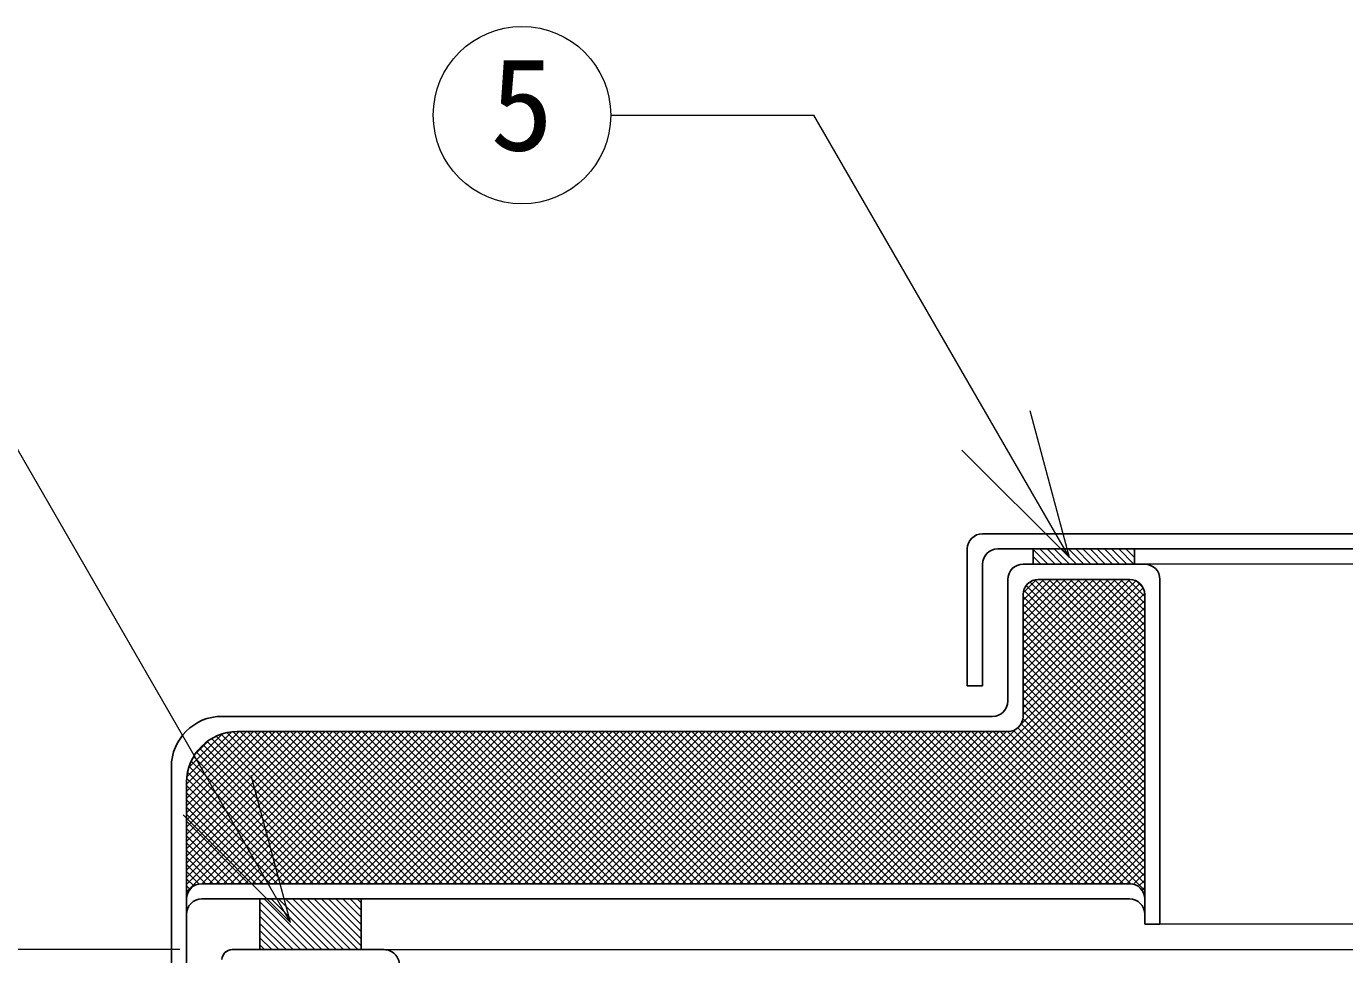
# Model space of a CAD drawing. Units: millimetres, scale not verified. Extents: x -2123 to 1927, y -1358 to 1452.
# Drawn here: x -461.4 to -201.4, y -74.1 to 109 of the extents above; entities that cross this region are included whole.
import ezdxf
from ezdxf.enums import TextEntityAlignment as Align

# ---------------------------------------------------------------- set-up
doc = ezdxf.new("R2010")
doc.units = ezdxf.units.MM
doc.header["$LTSCALE"] = 10
doc.linetypes.add('CHAIN1', pattern=[8, 5, -1, 1, -1])
doc.layers.add('0-0', color=4, linetype='Continuous', lineweight=9)
doc.styles.add('ＭＳ ゴシック', font='')
doc.styles.get('ＭＳ ゴシック').set_extended_font_data('MS Gothic')

msp = doc.modelspace()

# ---------------------------------------------------------------- linework, layer by layer
at = {"layer": '0-0', "color": 7, "lineweight": 18}
for p, q in [((-346.14, 91.46), (-306.05, 91.46)), ((-255.67, 4.2), (-306.05, 91.46)), ((-409.29, -67.74), (-469.69, 36.88)), ((-255.67, 4.2), (-263.43, 33.18)), ((-255.67, 4.2), (-276.88, 25.41)), ((-409.29, -67.74), (-417.05, -38.76)), ((-409.29, -67.74), (-430.5, -46.53))]:
    msp.add_line(p, q, dxfattribs=at)
at = {"layer": '0-0', "color": 5, "lineweight": 25}
for p, q in [((-272.8, 8.91), (-148.34, 8.91)), ((-269.8, 5.91), (-148.76, 5.91)), ((-262.8, 5.91), (-262.8, 2.91)), ((-242.8, 5.91), (-242.8, 2.91)), ((-272.8, 2.91), (-272.8, -21.09)), ((-240.8, 2.91), (-264.8, 2.91)), ((-267.8, -24.09), (-267.8, -0.09)), ((-261.8, -0.09), (-243.8, -0.09)), ((-237.8, -0.09), (-237.8, -67.84)), ((-264.8, -27.09), (-264.8, -3.09)), ((-240.8, -3.09), (-240.8, -68.09)), ((-270.8, -27.09), (-422.8, -27.09)), ((-267.8, -30.09), (-419.8, -30.09)), ((-432.8, -37.09), (-432.8, -112.09)), ((-429.8, -40.09), (-429.8, -112.09)), ((-426.8, -60.09), (-243.8, -60.09)), ((-426.8, -63.09), (-243.8, -63.09)), ((-415.33, -63.09), (-415.33, -73.09)), ((-395.33, -63.09), (-395.33, -73.09)), ((-237.8, -68.09), (-240.8, -68.09)), ((-420.83, -73.09), (-390.84, -73.09))]:
    msp.add_line(p, q, dxfattribs=at)
at = {"layer": '0-0'}
for p, q in [((-262.8, 5.82), (-259.89, 2.91)), ((-261.48, 5.91), (-258.48, 2.91)), ((-260.06, 5.91), (-257.06, 2.91)), ((-258.65, 5.91), (-255.65, 2.91)), ((-257.23, 5.91), (-254.23, 2.91)), ((-255.82, 5.91), (-252.82, 2.91)), ((-254.41, 5.91), (-251.41, 2.91)), ((-252.99, 5.91), (-249.99, 2.91)), ((-251.58, 5.91), (-248.58, 2.91)), ((-250.16, 5.91), (-247.16, 2.91)), ((-248.75, 5.91), (-245.75, 2.91)), ((-247.33, 5.91), (-244.33, 2.91)), ((-245.92, 5.91), (-242.92, 2.91)), ((-244.51, 5.91), (-242.8, 4.21)), ((-243.09, 5.91), (-242.8, 5.62)), ((-262.8, 4.41), (-261.31, 2.91)), ((-262.8, 3), (-262.72, 2.91)), ((-149.19, 2.91), (-240.8, 2.91)), ((-264.8, -21.15), (-243.74, -0.09)), ((-264.8, -19.73), (-245.15, -0.09)), ((-264.8, -18.32), (-246.57, -0.09)), ((-264.8, -16.9), (-247.98, -0.09)), ((-264.8, -15.49), (-249.4, -0.09)), ((-264.8, -14.08), (-250.81, -0.09)), ((-264.8, -12.66), (-252.23, -0.09)), ((-264.8, -11.25), (-253.64, -0.09)), ((-264.8, -9.83), (-255.05, -0.09)), ((-264.8, -8.42), (-256.47, -0.09)), ((-264.8, -7.01), (-257.88, -0.09)), ((-264.8, -5.59), (-259.3, -0.09)), ((-264.8, -4.18), (-260.71, -0.09)), ((-264.8, -22.56), (-242.58, -0.34)), ((-264.8, -23.98), (-241.74, -0.91)), ((-264.8, -25.39), (-241.13, -1.72)), ((-264.78, -2.74), (-262.15, -0.11)), ((-264.67, -2.21), (-240.8, -26.08)), ((-264.19, -1.27), (-240.8, -24.66)), ((-263.46, -0.59), (-240.8, -23.25)), ((-262.47, -0.16), (-240.8, -21.83)), ((-261.13, -0.09), (-240.8, -20.42)), ((-259.72, -0.09), (-240.8, -19)), ((-258.31, -0.09), (-240.8, -17.59)), ((-256.89, -0.09), (-240.8, -16.18)), ((-255.48, -0.09), (-240.8, -14.76)), ((-254.06, -0.09), (-240.8, -13.35)), ((-252.65, -0.09), (-240.8, -11.93)), ((-251.23, -0.09), (-240.8, -10.52)), ((-249.82, -0.09), (-240.8, -9.11)), ((-248.41, -0.09), (-240.8, -7.69)), ((-246.99, -0.09), (-240.8, -6.28)), ((-245.58, -0.09), (-240.8, -4.86)), ((-244.16, -0.09), (-240.8, -3.45)), ((-242.4, -0.43), (-241.15, -1.69)), ((-265.25, -28.67), (-240.8, -4.22)), ((-264.8, -26.8), (-240.81, -2.82)), ((-264.8, -3.49), (-240.8, -27.49)), ((-264.8, -4.9), (-240.8, -28.9)), ((-295.26, -60.09), (-240.8, -5.63)), ((-293.84, -60.09), (-240.8, -7.05)), ((-264.8, -6.32), (-240.8, -30.32)), ((-264.8, -7.73), (-240.8, -31.73)), ((-292.43, -60.09), (-240.8, -8.46)), ((-291.01, -60.09), (-240.8, -9.88)), ((-264.8, -9.15), (-240.8, -33.15)), ((-289.6, -60.09), (-240.8, -11.29)), ((-288.18, -60.09), (-240.8, -12.7)), ((-264.8, -10.56), (-240.8, -34.56)), ((-264.8, -11.98), (-240.8, -35.98)), ((-286.77, -60.09), (-240.8, -14.12)), ((-285.36, -60.09), (-240.8, -15.53)), ((-264.8, -13.39), (-240.8, -37.39)), ((-264.8, -14.8), (-240.8, -38.8)), ((-283.94, -60.09), (-240.8, -16.95)), ((-264.8, -16.22), (-240.8, -40.22)), ((-264.8, -17.63), (-240.8, -41.63)), ((-282.53, -60.09), (-240.8, -18.36)), ((-281.11, -60.09), (-240.8, -19.77)), ((-264.8, -19.05), (-240.8, -43.05)), ((-264.8, -20.46), (-240.8, -44.46)), ((-279.7, -60.09), (-240.8, -21.19)), ((-278.28, -60.09), (-240.8, -22.6)), ((-264.8, -21.87), (-240.8, -45.87)), ((-264.8, -23.29), (-240.8, -47.29)), ((-276.87, -60.09), (-240.8, -24.02)), ((-275.46, -60.09), (-240.8, -25.43)), ((-264.8, -24.7), (-240.8, -48.7)), ((-274.04, -60.09), (-240.8, -26.85)), ((-272.63, -60.09), (-240.8, -28.26)), ((-265.19, -28.56), (-240.8, -52.95)), ((-264.83, -27.5), (-240.8, -51.53)), ((-264.8, -26.12), (-240.8, -50.12)), ((-429.8, -61.7), (-398.19, -30.09)), ((-429.8, -60.28), (-399.61, -30.09)), ((-429.8, -58.87), (-401.02, -30.09)), ((-429.8, -57.45), (-402.43, -30.09)), ((-429.8, -56.04), (-403.85, -30.09)), ((-429.8, -54.63), (-405.26, -30.09)), ((-429.8, -53.21), (-406.68, -30.09)), ((-429.8, -51.8), (-408.09, -30.09)), ((-429.8, -50.38), (-409.51, -30.09)), ((-429.8, -48.97), (-410.92, -30.09)), ((-429.8, -47.55), (-412.33, -30.09)), ((-429.8, -46.14), (-413.75, -30.09)), ((-429.8, -44.73), (-415.16, -30.09)), ((-429.8, -43.31), (-416.58, -30.09)), ((-429.8, -41.9), (-417.99, -30.09)), ((-429.8, -40.48), (-419.4, -30.09)), ((-429.74, -39.01), (-420.88, -30.14)), ((-429.39, -37.24), (-422.65, -30.5)), ((-426.78, -60.09), (-396.78, -30.09)), ((-425.36, -60.09), (-395.36, -30.09)), ((-423.97, -31), (-394.88, -60.09)), ((-423.95, -60.09), (-393.95, -30.09)), ((-422.96, -30.6), (-393.47, -60.09)), ((-422.53, -60.09), (-392.53, -30.09)), ((-421.84, -30.3), (-392.05, -60.09)), ((-421.12, -60.09), (-391.12, -30.09)), ((-420.61, -30.12), (-390.64, -60.09)), ((-419.71, -60.09), (-389.71, -30.09)), ((-419.22, -30.09), (-389.22, -60.09)), ((-418.29, -60.09), (-388.29, -30.09)), ((-417.81, -30.09), (-387.81, -60.09)), ((-416.88, -60.09), (-386.88, -30.09)), ((-416.4, -30.09), (-386.4, -60.09)), ((-415.46, -60.09), (-385.46, -30.09)), ((-414.98, -30.09), (-384.98, -60.09)), ((-414.05, -60.09), (-384.05, -30.09)), ((-413.57, -30.09), (-383.57, -60.09)), ((-412.64, -60.09), (-382.64, -30.09)), ((-412.15, -30.09), (-382.15, -60.09)), ((-411.22, -60.09), (-381.22, -30.09)), ((-410.74, -30.09), (-380.74, -60.09)), ((-409.81, -60.09), (-379.81, -30.09)), ((-409.32, -30.09), (-379.32, -60.09)), ((-408.39, -60.09), (-378.39, -30.09)), ((-407.91, -30.09), (-377.91, -60.09)), ((-406.98, -60.09), (-376.98, -30.09)), ((-406.5, -30.09), (-376.5, -60.09)), ((-405.56, -60.09), (-375.56, -30.09)), ((-405.08, -30.09), (-375.08, -60.09)), ((-404.15, -60.09), (-374.15, -30.09)), ((-403.67, -30.09), (-373.67, -60.09)), ((-402.74, -60.09), (-372.74, -30.09)), ((-402.25, -30.09), (-372.25, -60.09)), ((-401.32, -60.09), (-371.32, -30.09)), ((-400.84, -30.09), (-370.84, -60.09)), ((-399.91, -60.09), (-369.91, -30.09)), ((-399.43, -30.09), (-369.43, -60.09)), ((-398.49, -60.09), (-368.49, -30.09)), ((-398.01, -30.09), (-368.01, -60.09)), ((-397.08, -60.09), (-367.08, -30.09)), ((-396.6, -30.09), (-366.6, -60.09)), ((-395.66, -60.09), (-365.66, -30.09)), ((-395.18, -30.09), (-365.18, -60.09)), ((-394.25, -60.09), (-364.25, -30.09)), ((-393.77, -30.09), (-363.77, -60.09)), ((-392.84, -60.09), (-362.84, -30.09)), ((-392.35, -30.09), (-362.35, -60.09)), ((-391.42, -60.09), (-361.42, -30.09)), ((-390.94, -30.09), (-360.94, -60.09)), ((-390.01, -60.09), (-360.01, -30.09)), ((-389.53, -30.09), (-359.53, -60.09)), ((-388.59, -60.09), (-358.59, -30.09)), ((-388.11, -30.09), (-358.11, -60.09)), ((-387.18, -60.09), (-357.18, -30.09)), ((-386.7, -30.09), (-356.7, -60.09)), ((-385.76, -60.09), (-355.76, -30.09)), ((-385.28, -30.09), (-355.28, -60.09)), ((-384.35, -60.09), (-354.35, -30.09)), ((-383.87, -30.09), (-353.87, -60.09)), ((-382.94, -60.09), (-352.94, -30.09)), ((-382.45, -30.09), (-352.45, -60.09)), ((-381.52, -60.09), (-351.52, -30.09)), ((-381.04, -30.09), (-351.04, -60.09)), ((-380.11, -60.09), (-350.11, -30.09)), ((-379.63, -30.09), (-349.63, -60.09)), ((-378.69, -60.09), (-348.69, -30.09)), ((-378.21, -30.09), (-348.21, -60.09)), ((-377.28, -60.09), (-347.28, -30.09)), ((-376.8, -30.09), (-346.8, -60.09)), ((-375.87, -60.09), (-345.87, -30.09)), ((-375.38, -30.09), (-345.38, -60.09)), ((-374.45, -60.09), (-344.45, -30.09)), ((-373.97, -30.09), (-343.97, -60.09)), ((-373.04, -60.09), (-343.04, -30.09)), ((-372.56, -30.09), (-342.56, -60.09)), ((-371.62, -60.09), (-341.62, -30.09)), ((-371.14, -30.09), (-341.14, -60.09)), ((-370.21, -60.09), (-340.21, -30.09)), ((-369.73, -30.09), (-339.73, -60.09)), ((-368.79, -60.09), (-338.79, -30.09)), ((-368.31, -30.09), (-338.31, -60.09)), ((-367.38, -60.09), (-337.38, -30.09)), ((-366.9, -30.09), (-336.9, -60.09)), ((-365.97, -60.09), (-335.97, -30.09)), ((-365.48, -30.09), (-335.48, -60.09)), ((-364.55, -60.09), (-334.55, -30.09)), ((-364.07, -30.09), (-334.07, -60.09)), ((-363.14, -60.09), (-333.14, -30.09)), ((-362.66, -30.09), (-332.66, -60.09)), ((-361.72, -60.09), (-331.72, -30.09)), ((-361.24, -30.09), (-331.24, -60.09)), ((-360.31, -60.09), (-330.31, -30.09)), ((-359.83, -30.09), (-329.83, -60.09)), ((-358.89, -60.09), (-328.89, -30.09)), ((-358.41, -30.09), (-328.41, -60.09)), ((-357.48, -60.09), (-327.48, -30.09)), ((-357, -30.09), (-327, -60.09)), ((-356.07, -60.09), (-326.07, -30.09)), ((-355.58, -30.09), (-325.58, -60.09)), ((-354.65, -60.09), (-324.65, -30.09)), ((-354.17, -30.09), (-324.17, -60.09)), ((-353.24, -60.09), (-323.24, -30.09)), ((-352.76, -30.09), (-322.76, -60.09)), ((-351.82, -60.09), (-321.82, -30.09)), ((-351.34, -30.09), (-321.34, -60.09)), ((-350.41, -60.09), (-320.41, -30.09)), ((-349.93, -30.09), (-319.93, -60.09)), ((-349, -60.09), (-319, -30.09)), ((-348.51, -30.09), (-318.51, -60.09)), ((-347.58, -60.09), (-317.58, -30.09)), ((-347.1, -30.09), (-317.1, -60.09)), ((-346.17, -60.09), (-316.17, -30.09)), ((-345.68, -30.09), (-315.68, -60.09)), ((-344.75, -60.09), (-314.75, -30.09)), ((-344.27, -30.09), (-314.27, -60.09)), ((-343.34, -60.09), (-313.34, -30.09)), ((-342.86, -30.09), (-312.86, -60.09)), ((-341.92, -60.09), (-311.92, -30.09)), ((-341.44, -30.09), (-311.44, -60.09)), ((-340.51, -60.09), (-310.51, -30.09)), ((-340.03, -30.09), (-310.03, -60.09)), ((-339.1, -60.09), (-309.1, -30.09)), ((-338.61, -30.09), (-308.61, -60.09)), ((-337.68, -60.09), (-307.68, -30.09)), ((-337.2, -30.09), (-307.2, -60.09)), ((-336.27, -60.09), (-306.27, -30.09)), ((-335.79, -30.09), (-305.79, -60.09)), ((-334.85, -60.09), (-304.85, -30.09)), ((-334.37, -30.09), (-304.37, -60.09)), ((-333.44, -60.09), (-303.44, -30.09)), ((-332.96, -30.09), (-302.96, -60.09)), ((-332.02, -60.09), (-302.02, -30.09)), ((-331.54, -30.09), (-301.54, -60.09)), ((-330.61, -60.09), (-300.61, -30.09)), ((-330.13, -30.09), (-300.13, -60.09)), ((-329.2, -60.09), (-299.2, -30.09)), ((-328.71, -30.09), (-298.71, -60.09)), ((-327.78, -60.09), (-297.78, -30.09)), ((-327.3, -30.09), (-297.3, -60.09)), ((-326.37, -60.09), (-296.37, -30.09)), ((-325.89, -30.09), (-295.89, -60.09)), ((-324.95, -60.09), (-294.95, -30.09)), ((-324.47, -30.09), (-294.47, -60.09)), ((-323.54, -60.09), (-293.54, -30.09)), ((-323.06, -30.09), (-293.06, -60.09)), ((-322.13, -60.09), (-292.13, -30.09)), ((-321.64, -30.09), (-291.64, -60.09)), ((-320.71, -60.09), (-290.71, -30.09)), ((-320.23, -30.09), (-290.23, -60.09)), ((-319.3, -60.09), (-289.3, -30.09)), ((-318.81, -30.09), (-288.81, -60.09)), ((-317.88, -60.09), (-287.88, -30.09)), ((-317.4, -30.09), (-287.4, -60.09)), ((-316.47, -60.09), (-286.47, -30.09)), ((-315.99, -30.09), (-285.99, -60.09)), ((-315.05, -60.09), (-285.05, -30.09)), ((-314.57, -30.09), (-284.57, -60.09)), ((-313.64, -60.09), (-283.64, -30.09)), ((-313.16, -30.09), (-283.16, -60.09)), ((-312.23, -60.09), (-282.23, -30.09)), ((-311.74, -30.09), (-281.74, -60.09)), ((-310.81, -60.09), (-280.81, -30.09)), ((-310.33, -30.09), (-280.33, -60.09)), ((-309.4, -60.09), (-279.4, -30.09)), ((-308.92, -30.09), (-278.92, -60.09)), ((-307.98, -60.09), (-277.98, -30.09)), ((-307.5, -30.09), (-277.5, -60.09)), ((-306.57, -60.09), (-276.57, -30.09)), ((-306.09, -30.09), (-276.09, -60.09)), ((-305.15, -60.09), (-275.15, -30.09)), ((-304.67, -30.09), (-274.67, -60.09)), ((-303.74, -60.09), (-273.74, -30.09)), ((-303.26, -30.09), (-273.26, -60.09)), ((-302.33, -60.09), (-272.33, -30.09)), ((-301.84, -30.09), (-271.84, -60.09)), ((-300.91, -60.09), (-270.91, -30.09)), ((-300.43, -30.09), (-270.43, -60.09)), ((-299.5, -60.09), (-269.5, -30.09)), ((-299.02, -30.09), (-269.02, -60.09)), ((-298.08, -60.09), (-268.08, -30.09)), ((-297.6, -30.09), (-267.6, -60.09)), ((-296.67, -60.09), (-266.22, -29.63)), ((-296.19, -30.09), (-266.19, -60.09)), ((-294.77, -30.09), (-264.77, -60.09)), ((-293.36, -30.09), (-263.36, -60.09)), ((-291.94, -30.09), (-261.94, -60.09)), ((-290.53, -30.09), (-260.53, -60.09)), ((-289.12, -30.09), (-259.12, -60.09)), ((-287.7, -30.09), (-257.7, -60.09)), ((-286.29, -30.09), (-256.29, -60.09)), ((-284.87, -30.09), (-254.87, -60.09)), ((-283.46, -30.09), (-253.46, -60.09)), ((-282.05, -30.09), (-252.05, -60.09)), ((-280.63, -30.09), (-250.63, -60.09)), ((-279.22, -30.09), (-249.22, -60.09)), ((-277.8, -30.09), (-247.8, -60.09)), ((-276.39, -30.09), (-246.39, -60.09)), ((-274.97, -30.09), (-244.97, -60.09)), ((-273.56, -30.09), (-243.55, -60.1)), ((-272.15, -30.09), (-240.8, -61.43)), ((-271.21, -60.09), (-240.8, -29.67)), ((-270.73, -30.09), (-240.8, -60.02)), ((-269.8, -60.09), (-240.8, -31.09)), ((-269.32, -30.09), (-240.8, -58.6)), ((-267.9, -30.09), (-240.8, -57.19)), ((-266.7, -29.88), (-240.8, -55.77)), ((-265.82, -29.34), (-240.8, -54.36)), ((-428.16, -34.6), (-425.28, -31.72)), ((-427.23, -33.39), (-400.54, -60.09)), ((-426.53, -32.68), (-399.12, -60.09)), ((-425.75, -32.05), (-397.71, -60.09)), ((-424.9, -31.48), (-396.3, -60.09)), ((-268.39, -60.09), (-240.8, -32.5)), ((-428.91, -35.96), (-404.78, -60.09)), ((-428.43, -35.03), (-403.37, -60.09)), ((-427.87, -34.17), (-401.95, -60.09)), ((-266.97, -60.09), (-240.8, -33.92)), ((-265.56, -60.09), (-240.8, -35.33)), ((-429.6, -38.09), (-407.61, -60.09)), ((-429.31, -36.98), (-406.19, -60.09)), ((-264.14, -60.09), (-240.8, -36.75)), ((-262.73, -60.09), (-240.8, -38.16)), ((-429.8, -40.72), (-410.44, -60.09)), ((-429.77, -39.34), (-409.02, -60.09)), ((-261.31, -60.09), (-240.8, -39.57)), ((-259.9, -60.09), (-240.8, -40.99)), ((-429.8, -42.14), (-411.85, -60.09)), ((-429.8, -43.55), (-413.27, -60.09)), ((-258.49, -60.09), (-240.8, -42.4)), ((-257.07, -60.09), (-240.8, -43.82)), ((-429.8, -44.97), (-414.68, -60.09)), ((-429.8, -46.38), (-416.09, -60.09)), ((-255.66, -60.09), (-240.8, -45.23)), ((-254.24, -60.09), (-240.8, -46.64)), ((-429.8, -47.79), (-417.51, -60.09)), ((-429.8, -49.21), (-418.92, -60.09)), ((-252.83, -60.09), (-240.8, -48.06)), ((-429.8, -50.62), (-420.34, -60.09)), ((-251.41, -60.09), (-240.8, -49.47)), ((-250, -60.09), (-240.8, -50.89)), ((-429.8, -52.04), (-421.75, -60.09)), ((-429.8, -53.45), (-423.17, -60.09)), ((-248.59, -60.09), (-240.8, -52.3)), ((-247.17, -60.09), (-240.8, -53.72)), ((-429.8, -54.86), (-424.58, -60.09)), ((-429.8, -56.28), (-425.99, -60.09)), ((-245.76, -60.09), (-240.8, -55.13)), ((-244.34, -60.09), (-240.8, -56.54)), ((-429.8, -57.69), (-427.36, -60.14)), ((-429.8, -59.11), (-428.38, -60.53)), ((-243.03, -60.19), (-240.8, -57.96)), ((-242.07, -60.64), (-240.8, -59.37)), ((-429.8, -60.52), (-429.13, -61.19)), ((-429.8, -61.94), (-429.64, -62.1)), ((-241.36, -61.34), (-240.8, -60.79)), ((-240.9, -62.3), (-240.8, -62.2)), ((-415.33, -63.68), (-405.92, -73.09)), ((-414.51, -63.09), (-404.51, -73.09)), ((-413.09, -63.09), (-403.09, -73.09)), ((-411.68, -63.09), (-401.68, -73.09)), ((-410.27, -63.09), (-400.27, -73.09)), ((-408.85, -63.09), (-398.85, -73.09)), ((-407.44, -63.09), (-397.44, -73.09)), ((-406.02, -63.09), (-396.02, -73.09)), ((-404.61, -63.09), (-395.33, -72.36)), ((-403.19, -63.09), (-395.33, -70.95)), ((-401.78, -63.09), (-395.33, -69.53)), ((-400.37, -63.09), (-395.33, -68.12)), ((-398.95, -63.09), (-395.33, -66.71)), ((-397.54, -63.09), (-395.33, -65.29)), ((-396.12, -63.09), (-395.33, -63.88)), ((-240.81, -62.83), (-240.8, -62.85)), ((-415.33, -65.09), (-407.34, -73.09)), ((-415.33, -66.5), (-408.75, -73.09)), ((-415.33, -67.92), (-410.17, -73.09)), ((-415.33, -69.33), (-411.58, -73.09)), ((-163.94, -68.09), (-237.8, -68.09)), ((-415.33, -70.75), (-412.99, -73.09)), ((-415.33, -72.16), (-414.41, -73.09)), ((-390.84, -73.09), (-165.94, -73.09))]:
    msp.add_line(p, q, dxfattribs=at)
at = {"layer": '0-0', "linetype": 'CHAIN1'}
msp.add_line((-431.1, -73.09), (-697.8, -73.09), dxfattribs=at)
at = {"layer": '0-0', "color": 5, "lineweight": 25}
msp.add_lwpolyline([(-275.8, 5.91), (-275.8, -21.09), (-272.8, -21.09)], dxfattribs=at)
at = {"layer": '0-0', "color": 7, "lineweight": 18}
msp.add_circle((-363.64, 91.46), 17.5, dxfattribs=at)
at = {"layer": '0-0', "color": 5, "lineweight": 25}
for centre, radius, start, end in [((-272.8, 5.91), 3, 90, 180), ((-269.8, 2.91), 3, 90, 180), ((-264.8, -0.09), 3, 90, 180), ((-240.8, -0.09), 3, 0, 90), ((-261.8, -3.09), 3, 90, 180), ((-243.8, -3.09), 3, 0, 90), ((-270.8, -24.09), 3, 270, 0), ((-422.8, -37.09), 10, 90, 180), ((-267.8, -27.09), 3, 270, 0), ((-419.8, -40.09), 10, 90, 180), ((-426.8, -63.09), 3, 90, 180), ((-243.8, -63.09), 3, 0, 90), ((-426.8, -66.09), 3, 90, 180), ((-243.8, -66.09), 3, 0, 90), ((-420.83, -75.09), 2, 90, 179.2314), ((-390.84, -76.09), 3, 359.2314, 90)]:
    msp.add_arc(centre, radius, start, end, dxfattribs=at)

# ---------------------------------------------------------------- texts
at = {"layer": '0-0', "color": 7, "style": 'ＭＳ ゴシック'}
msp.add_text('5', height=18.33, dxfattribs=at).set_placement((-369.89, 78.96), align=Align.BOTTOM_LEFT)

doc.saveas('drawing.dxf')
